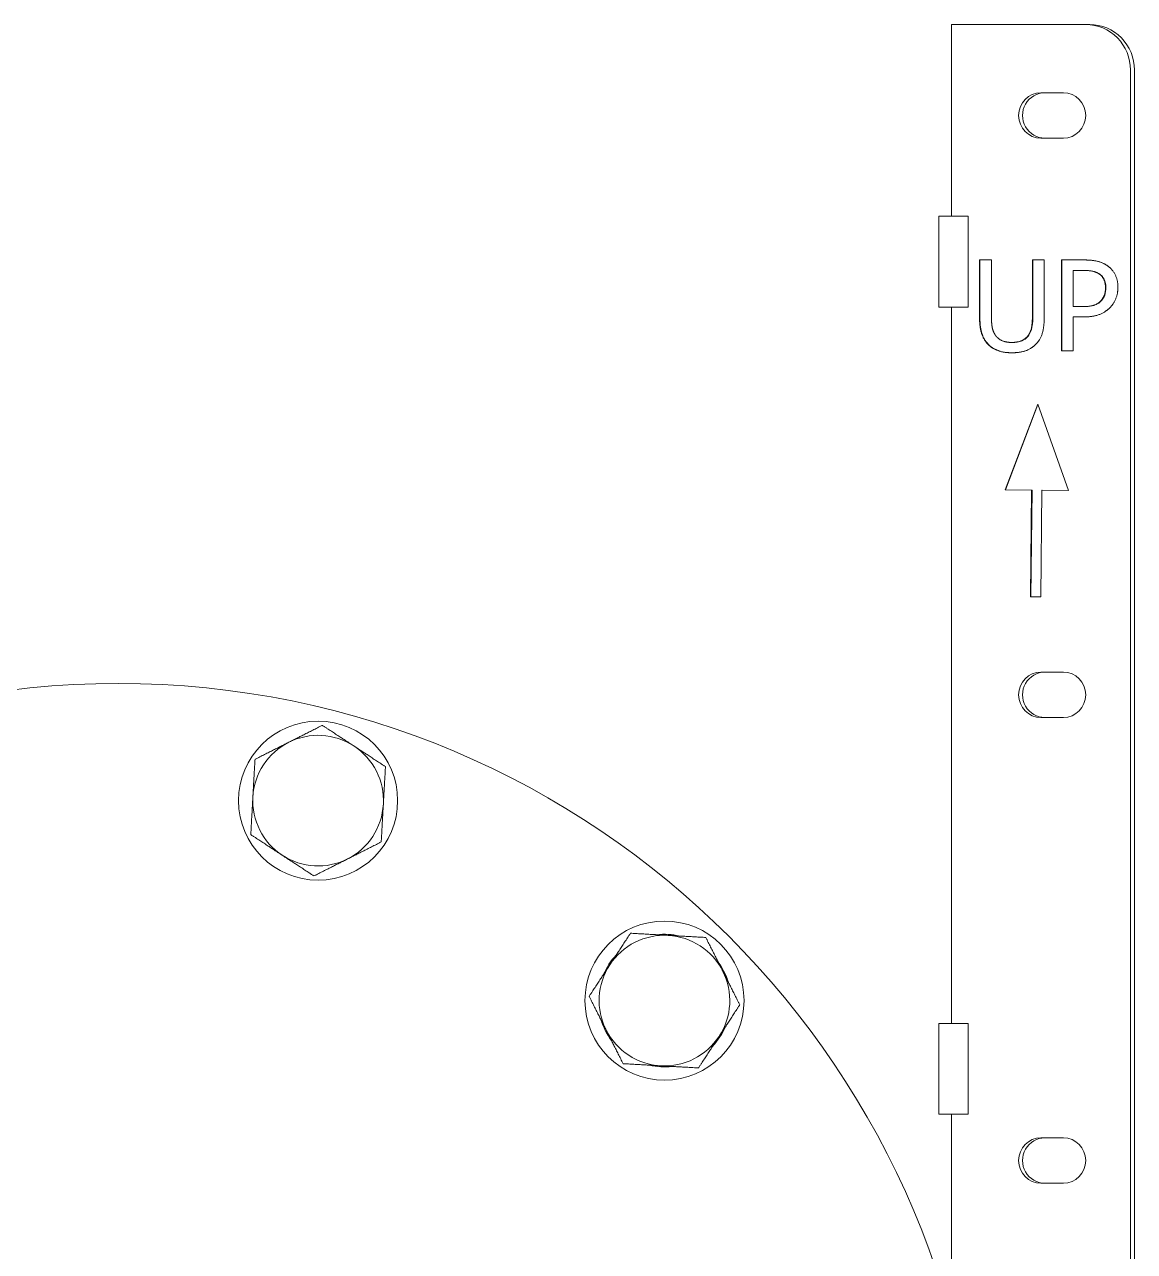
# Model space of a CAD drawing. Header units: inches. Extents: x 14 to 368, y 5 to 236.
# Drawn here: x 189.49 to 201.7, y 92.32 to 105.82 of the extents above; entities that cross this region are included whole.
import ezdxf

# ---------------------------------------------------------------- set-up
doc = ezdxf.new("R2010")
doc.units = ezdxf.units.IN
doc.header["$LTSCALE"] = 11
doc.header["$MEASUREMENT"] = 0
doc.layers.add('Visible (ANSI)', color=7, linetype='Continuous', lineweight=50)

msp = doc.modelspace()

# ---------------------------------------------------------------- linework, layer by layer
at = {"layer": 'Visible (ANSI)', "linetype": 'Continuous', "lineweight": 18}
for p, q in [((201.16415, 105.81876), (199.686938, 105.81876)), ((199.686938, 105.81876), (199.686938, 103.70876)), ((201.207562, 105.81876), (201.16415, 105.81876)), ((201.656554, 76.56876), (201.656554, 105.31876)), ((201.699966, 105.31876), (201.699966, 76.56876)), ((200.671746, 105.06876), (200.917948, 105.06876)), ((200.917948, 104.56876), (200.671746, 104.56876)), ((199.54635, 103.70876), (199.87159, 103.70876)), ((199.54635, 103.70876), (199.54635, 102.70876)), ((199.87159, 103.70876), (199.87159, 102.70876)), ((199.995284, 102.604343), (199.995284, 103.228331)), ((199.995284, 103.228331), (200.126166, 103.228331)), ((199.999625, 102.604343), (199.999625, 103.228331)), ((200.126166, 103.228331), (200.126166, 102.604343)), ((200.577071, 103.228331), (200.707953, 103.228331)), ((200.577071, 102.601102), (200.577071, 103.228331)), ((200.581412, 102.601102), (200.581412, 103.228331)), ((200.707953, 103.228331), (200.707953, 102.604343)), ((200.895497, 102.228331), (200.895497, 103.228331)), ((200.895497, 103.228331), (201.142896, 103.228331)), ((200.899838, 102.228331), (200.899838, 103.228331)), ((201.134916, 103.113258), (201.026379, 103.113258)), ((201.026379, 103.113258), (201.026379, 102.714554)), ((201.134916, 103.113258), (201.139257, 103.113258)), ((201.325652, 102.774522), (201.329993, 102.774522)), ((199.54635, 102.70876), (199.87159, 102.70876)), ((199.686938, 102.70876), (199.686938, 94.82876)), ((201.026379, 102.714554), (201.115762, 102.714554)), ((201.026379, 102.601102), (201.026379, 102.228331)), ((201.13731, 102.601102), (201.026379, 102.601102)), ((201.115762, 102.714554), (201.120103, 102.714554)), ((200.351219, 102.320713), (200.35556, 102.320713)), ((201.026379, 102.228331), (200.895497, 102.228331)), ((200.277015, 100.699247), (200.636083, 101.642407)), ((200.281356, 100.699247), (200.638186, 101.636529)), ((200.636083, 101.642407), (200.976036, 100.692312)), ((200.568731, 100.697148), (200.277015, 100.699247)), ((200.277015, 100.699247), (200.281356, 100.699247)), ((200.573072, 100.697148), (200.281356, 100.699247)), ((200.554516, 99.521228), (200.568731, 100.697148)), ((200.558857, 99.521255), (200.573072, 100.697148)), ((200.568731, 100.697148), (200.573072, 100.697148)), ((200.680303, 100.695824), (200.668128, 99.521927)), ((200.680303, 100.695824), (200.684644, 100.695824)), ((200.976036, 100.692312), (200.680303, 100.695824)), ((200.976017, 100.692364), (200.684644, 100.695824)), ((200.668128, 99.521927), (200.554516, 99.521228)), ((200.671746, 98.69376), (200.917948, 98.69376)), ((200.917948, 98.19376), (200.671746, 98.19376)), ((199.54635, 94.82876), (199.87159, 94.82876)), ((199.54635, 94.82876), (199.54635, 93.82876)), ((199.87159, 94.82876), (199.87159, 93.82876)), ((199.54635, 93.82876), (199.87159, 93.82876)), ((199.686938, 93.82876), (199.686938, 91.557941)), ((200.671746, 93.56876), (200.917948, 93.56876)), ((200.917948, 93.06876), (200.671746, 93.06876))]:
    msp.add_line(p, q, dxfattribs=at)
for centre, radius in [((190.518842, 89.06876), 9.5), ((192.718804, 97.279129), 0.875), ((196.52925, 95.079168), 0.875)]:
    msp.add_circle(centre, radius, dxfattribs=at)
for centre, radius, start, end in [((192.718804, 97.279129), 0.71875, 116.7837725, 176.7837725), ((192.718804, 97.279129), 0.71875, 56.7837725, 116.7837725), ((192.718804, 97.279129), 0.71875, 356.7837725, 56.7837725), ((192.718804, 97.279129), 0.71875, 176.7837725, 236.7837725), ((192.718804, 97.279129), 0.71875, 296.7837725, 356.7837725), ((192.718804, 97.279129), 0.71875, 236.7837725, 296.7837725), ((196.52925, 95.079168), 0.71875, 86.7837725, 146.7837725), ((196.52925, 95.079168), 0.7295, 76.9354111, 96.632134), ((196.52925, 95.079168), 0.71875, 26.7837725, 86.7837725), ((196.52925, 95.079168), 0.71875, 146.7837725, 206.7837725), ((196.52925, 95.079168), 0.7295, 136.9354111, 156.632134), ((196.52925, 95.079168), 0.7295, 16.9354111, 36.632134), ((196.52925, 95.079168), 0.71875, 326.7837725, 26.7837725), ((196.52925, 95.079168), 0.7295, 196.9354111, 216.632134), ((196.52925, 95.079168), 0.7295, 316.9354111, 336.632134), ((196.52925, 95.079168), 0.71875, 206.7837725, 266.7837725), ((196.52925, 95.079168), 0.71875, 266.7837725, 326.7837725), ((196.52925, 95.079168), 0.7295, 256.9354111, 276.632134)]:
    msp.add_arc(centre, radius, start, end, dxfattribs=at)
for centre, major_axis, start_param, end_param in [((201.16415, 105.31876), (0, 0.5), 4.71238898, 6.283185307), ((201.207562, 105.31876), (0, 0.5), 4.71238898, 6.283185307), ((200.671746, 104.81876), (0, -0.25), 3.141592654, 6.283185307), ((200.715158, 104.81876), (0, 0.25), 0, 3.141592654), ((200.917948, 104.81876), (0, 0.25), 3.141592654, 6.283185307), ((200.671746, 98.44376), (0, -0.25), 3.141592654, 6.283185307), ((200.715158, 98.44376), (0, 0.25), 0, 3.141592654), ((200.917948, 98.44376), (0, 0.25), 3.141592654, 6.283185307), ((200.671746, 93.31876), (0, -0.25), 3.141592654, 6.283185307), ((200.715158, 93.31876), (0, 0.25), 0, 3.141592654), ((200.917948, 93.31876), (0, 0.25), 3.141592654, 6.283185307)]:
    msp.add_ellipse(centre, major_axis=major_axis, ratio=0.984807753, start_param=start_param, end_param=end_param, dxfattribs=at)
for points in [[(201.142896, 103.228331), (201.230683, 103.228331), (201.353584, 103.199157), (201.40067, 103.165932)], [(201.40067, 103.165932), (201.455736, 103.127844), (201.517985, 103.01034), (201.517985, 102.926872)], [(201.310489, 103.07517), (201.279365, 103.09624), (201.196366, 103.113258), (201.134916, 103.113258)], [(201.381517, 102.92282), (201.381517, 102.974684), (201.346402, 103.050859), (201.310489, 103.07517)], [(201.325652, 102.774522), (201.35518, 102.804506), (201.381517, 102.875008), (201.381517, 102.92282)], [(201.517985, 102.926872), (201.517985, 102.862042), (201.472496, 102.745348), (201.431794, 102.70483)], [(201.115762, 102.714554), (201.195568, 102.714554), (201.29373, 102.740486), (201.325652, 102.774522)], [(200.089455, 102.299643), (200.037581, 102.351507), (199.995284, 102.497374), (199.995284, 102.604343)], [(200.126166, 102.604343), (200.126166, 102.534651), (200.143723, 102.440648), (200.168463, 102.402561)], [(200.534773, 102.402561), (200.559513, 102.440648), (200.577071, 102.533841), (200.577071, 102.601102)], [(200.707953, 102.604343), (200.707953, 102.499805), (200.666454, 102.350697), (200.613781, 102.299643)], [(201.431794, 102.70483), (201.380718, 102.653776), (201.242654, 102.601102), (201.13731, 102.601102)], [(200.168463, 102.402561), (200.194799, 102.362042), (200.285778, 102.320713), (200.351219, 102.320713)], [(200.351219, 102.320713), (200.41267, 102.320713), (200.508437, 102.362042), (200.534773, 102.402561)], [(200.351219, 102.207261), (200.264231, 102.207261), (200.134945, 102.253452), (200.089455, 102.299643)], [(200.613781, 102.299643), (200.566696, 102.252642), (200.442198, 102.207261), (200.351219, 102.207261)]]:
    msp.add_open_spline(points, degree=2, dxfattribs=at)
for points, knots in [([(201.31483, 103.07517), (201.286701, 103.094212), (201.258299, 103.101449), (201.209692, 103.111415), (201.172273, 103.113258), (201.139257, 103.113258)], [-0.3818938296, -0.3818938296, -0.3818938296, -0.3818938296, -0.2554611271, -0.2554611271, 0, 0, 0, 0]), ([(201.385858, 102.92282), (201.385858, 102.943102), (201.383844, 102.963565), (201.372879, 103.005919), (201.364344, 103.021874), (201.346149, 103.049607), (201.33175, 103.063716), (201.31483, 103.07517)], [-0.3372795691, -0.3372795691, -0.3372795691, -0.3372795691, -0.2539165575, -0.2539165575, -0.1573425254, -0.1573425254, 0, 0, 0, 0]), ([(201.329993, 102.774522), (201.339441, 102.784115), (201.348036, 102.794522), (201.363354, 102.817927), (201.368781, 102.829294), (201.382475, 102.865952), (201.385858, 102.894837), (201.385858, 102.92282)], [-0.3778990738, -0.3778990738, -0.3778990738, -0.3778990738, -0.2983955769, -0.2983955769, -0.2132300142, -0.2132300142, 0, 0, 0, 0]), ([(201.120103, 102.714554), (201.150188, 102.714554), (201.182563, 102.715936), (201.246277, 102.725149), (201.26607, 102.732241), (201.298407, 102.746986), (201.315434, 102.758999), (201.329993, 102.774522)], [-0.3720280769, -0.3720280769, -0.3720280769, -0.3720280769, -0.2742790033, -0.2742790033, -0.1633485372, -0.1633485372, 0, 0, 0, 0]), ([(200.093796, 102.299643), (200.076664, 102.316773), (200.061885, 102.335785), (200.037153, 102.378054), (200.027659, 102.400697), (200.011862, 102.455175), (199.999625, 102.509339), (199.999625, 102.604343)], [-1.834872944, -1.834872944, -1.834872944, -1.834872944, -1.283211598, -1.283211598, -0.723930443, -0.723930443, 0, 0, 0, 0]), ([(200.539115, 102.402561), (200.555928, 102.428445), (200.566895, 102.456789), (200.575602, 102.503001), (200.581412, 102.537325), (200.581412, 102.601102)], [-1.425366243, -1.425366243, -1.425366243, -1.425366243, -0.485984079, -0.485984079, 0, 0, 0, 0]), ([(200.35556, 102.320713), (200.381687, 102.320713), (200.407868, 102.323515), (200.448733, 102.334557), (200.472709, 102.342437), (200.513218, 102.370252), (200.527649, 102.384921), (200.539115, 102.402561)], [-0.7299087878, -0.7299087878, -0.7299087878, -0.7299087878, -0.3783755563, -0.3783755563, -0.1610495695, -0.1610495695, 0, 0, 0, 0]), ([(200.353448, 102.207264), (200.32313, 102.207362), (200.292428, 102.209586), (200.235714, 102.21979), (200.209573, 102.227169), (200.15037, 102.252758), (200.119966, 102.27307), (200.093796, 102.299643)], [-0.732752712, -0.732752712, -0.732752712, -0.732752712, -0.4978653255, -0.4978653255, -0.2863653536, -0.2863653536, 0, 0, 0, 0])]:
    msp.add_open_spline(points, degree=3, knots=knots, dxfattribs=at)
for points, weights in [([(192.394918, 97.920767), (192.566844, 98.007552), (192.765368, 98.107763)], [1, 1.04314139574, 1.01001874936]), ([(192.765368, 98.107763), (192.951414, 97.985942), (193.112536, 97.880442)], [1.01001874936, 1.04314139574, 1]), ([(192.024468, 97.733771), (192.222992, 97.833982), (192.394918, 97.920767)], [1.01001874936, 1.04314139574, 1]), ([(193.112536, 97.880442), (193.273657, 97.774942), (193.459704, 97.653121)], [1, 1.04314139574, 1.01001874936]), ([(192.001186, 97.319454), (192.011991, 97.51174), (192.024468, 97.733771)], [1, 1.04314139574, 1.01001874936]), ([(193.459704, 97.653121), (193.447227, 97.43109), (193.436422, 97.238804)], [1.01001874936, 1.04314139574, 1]), ([(191.977905, 96.905137), (191.990381, 97.127169), (192.001186, 97.319454)], [1.01001874936, 1.04314139574, 1]), ([(193.436422, 97.238804), (193.425617, 97.046519), (193.413141, 96.824488)], [1, 1.04314139574, 1.01001874936]), ([(192.325073, 96.677817), (192.163952, 96.783317), (191.977905, 96.905137)], [1, 1.04314139574, 1.01001874936]), ([(193.413141, 96.824488), (193.214617, 96.724277), (193.042691, 96.637492)], [1.01001874936, 1.04314139574, 1]), ([(192.672241, 96.450496), (192.486194, 96.572317), (192.325073, 96.677817)], [1.01001874936, 1.04314139574, 1]), ([(193.042691, 96.637492), (192.870765, 96.550706), (192.672241, 96.450496)], [1, 1.04314139574, 1.01001874936]), ([(195.927937, 95.472899), (196.033437, 95.63402), (196.155258, 95.820067)], [1, 1.04314139574, 1.01001874936]), ([(196.155258, 95.820067), (196.37729, 95.80759), (196.569575, 95.796785)], [1.01001874936, 1.04314139574, 1]), ([(196.569575, 95.796785), (196.76186, 95.78598), (196.983892, 95.773504)], [1, 1.04314139574, 1.01001874936]), ([(196.983892, 95.773504), (197.084103, 95.57498), (197.170888, 95.403054)], [1.01001874936, 1.04314139574, 1]), ([(195.700616, 95.125731), (195.822437, 95.311778), (195.927937, 95.472899)], [1.01001874936, 1.04314139574, 1]), ([(197.170888, 95.403054), (197.257673, 95.231128), (197.357884, 95.032604)], [1, 1.04314139574, 1.01001874936]), ([(195.887612, 94.755281), (195.800827, 94.927207), (195.700616, 95.125731)], [1, 1.04314139574, 1.01001874936]), ([(197.357884, 95.032604), (197.236063, 94.846557), (197.130563, 94.685436)], [1.01001874936, 1.04314139574, 1]), ([(196.074608, 94.384831), (195.974397, 94.583355), (195.887612, 94.755281)], [1.01001874936, 1.04314139574, 1]), ([(197.130563, 94.685436), (197.025063, 94.524315), (196.903242, 94.338268)], [1, 1.04314139574, 1.01001874936]), ([(196.488925, 94.36155), (196.29664, 94.372355), (196.074608, 94.384831)], [1, 1.04314139574, 1.01001874936]), ([(196.903242, 94.338268), (196.68121, 94.350745), (196.488925, 94.36155)], [1.01001874936, 1.04314139574, 1])]:
    msp.add_rational_spline(points, weights, degree=2, dxfattribs=at)

doc.saveas('drawing.dxf')
